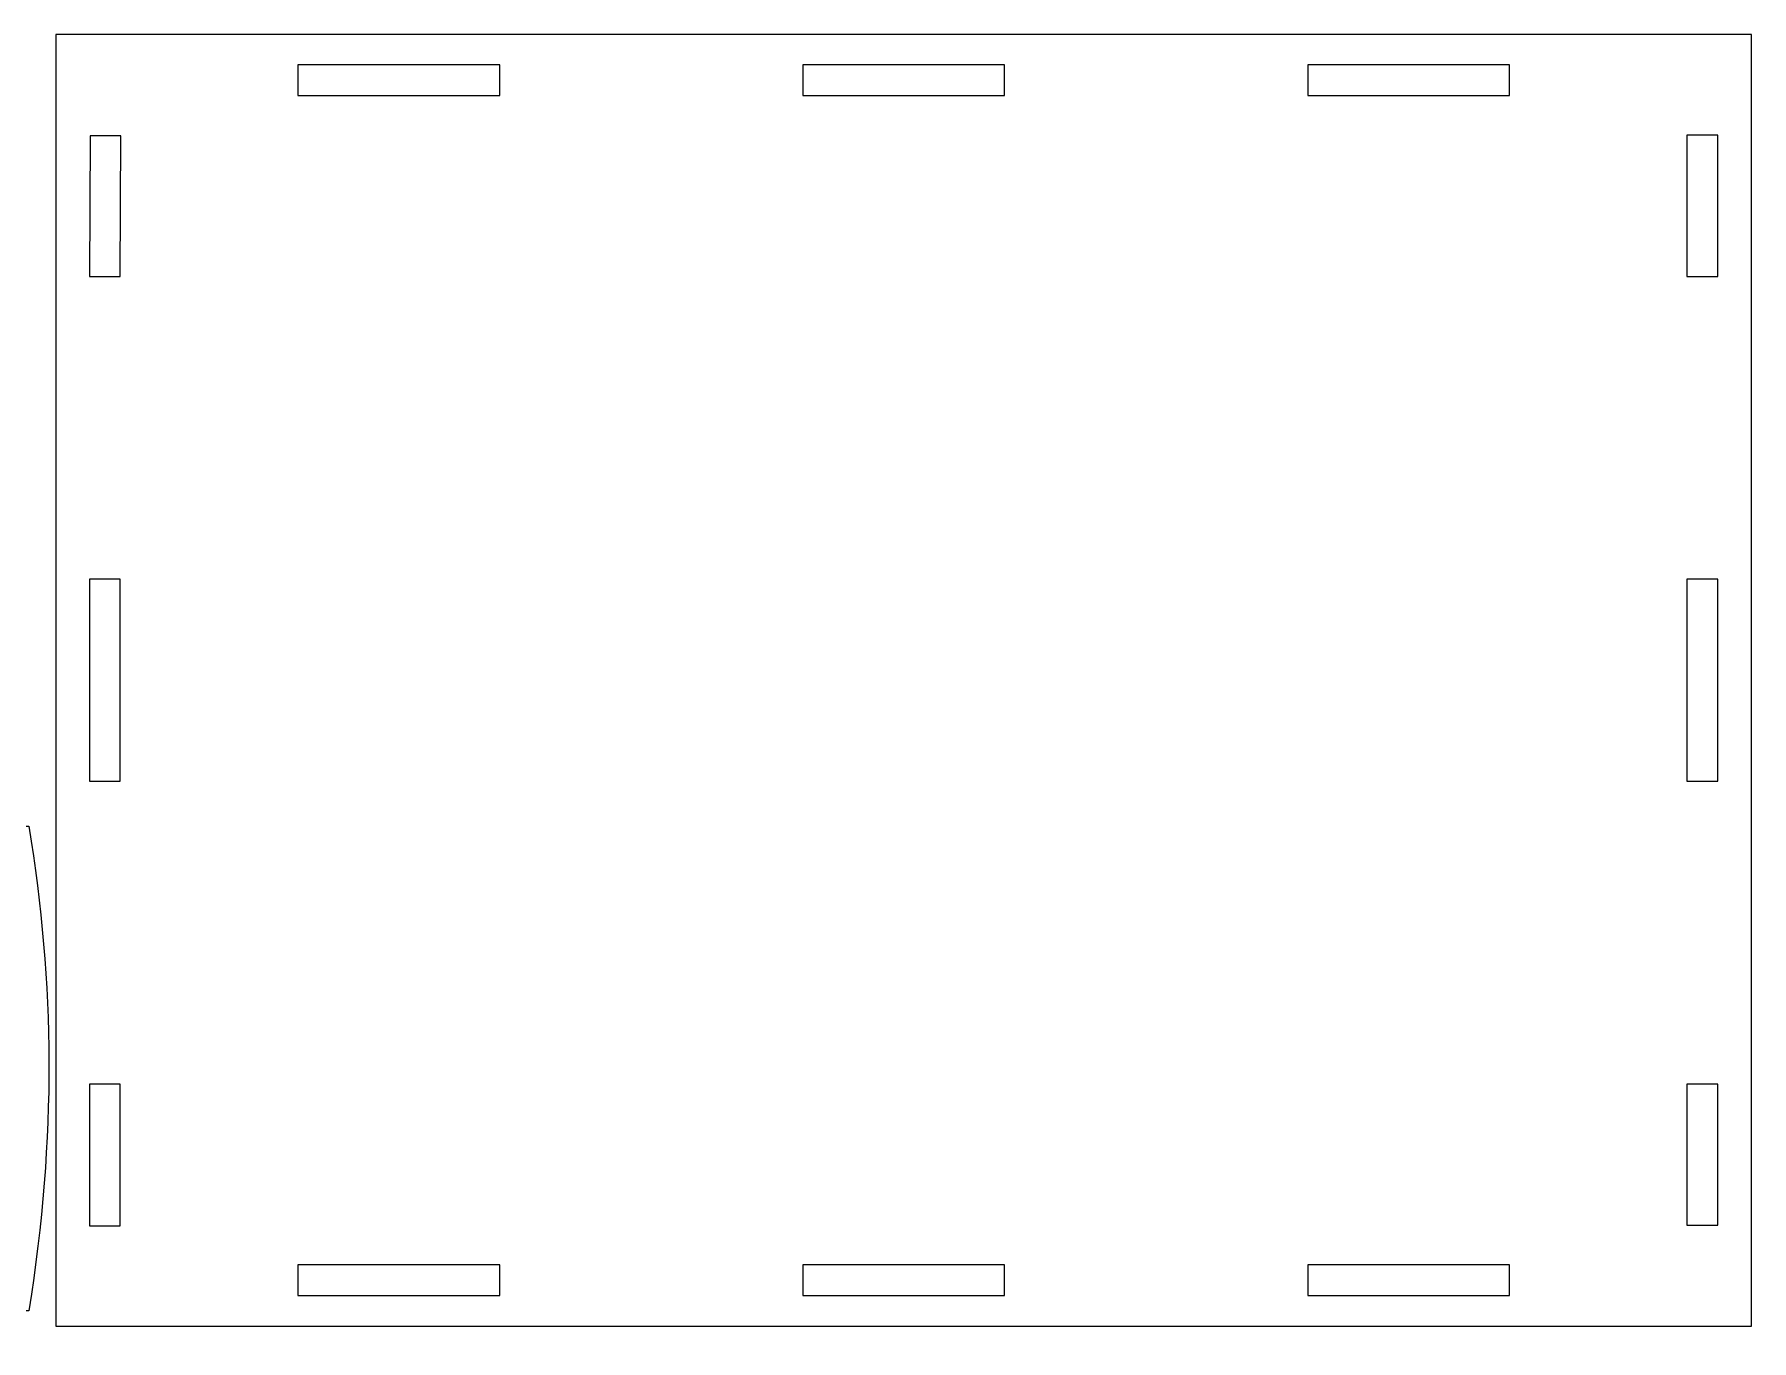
# Model space of a CAD drawing. Header units: millimetres. Extents: x -104 to 608, y -149 to 152.
# Drawn here: x 113.9 to 326.6, y -148.9 to 12.9 of the extents above; entities that cross this region are included whole.
import ezdxf

# ---------------------------------------------------------------- set-up
doc = ezdxf.new("R2010")
doc.units = ezdxf.units.MM
doc.header["$MEASUREMENT"] = 0
doc.layers.add('layer 1', color=7, linetype='Continuous')

msp = doc.modelspace()

# ---------------------------------------------------------------- linework, layer by layer
at = {"layer": 'layer 1', "color": 230, "lineweight": 9}
for points in [[(116.6029, 12.9139), (116.6029, 12.9139), (326.6029, 12.9139), (326.6029, 12.9139), (326.6029, 12.9139), (326.6029, 12.9139), (326.6029, -147.0861), (326.6029, -147.0861), (326.6029, -147.0861), (326.6029, -147.0861), (116.6029, -147.0861), (116.6029, -147.0861), (116.6029, -147.0861), (116.6029, -147.0861), (116.6029, 12.9139), (116.6029, 12.9139)], [(146.579, 5.3451), (146.579, 5.3451), (146.579, 9.1451), (146.579, 9.1451), (146.579, 9.1451), (146.579, 9.1451), (171.5791, 9.1451), (171.5791, 9.1451), (171.5791, 9.1451), (171.5791, 9.1451), (171.5791, 5.3451), (171.5791, 5.3451), (171.5791, 5.3451), (171.5791, 5.3451), (146.579, 5.3451), (146.579, 5.3451)], [(209.1029, 5.3451), (209.1029, 5.3451), (209.1029, 9.1451), (209.1029, 9.1451), (209.1029, 9.1451), (209.1029, 9.1451), (234.103, 9.1451), (234.103, 9.1451), (234.103, 9.1451), (234.103, 9.1451), (234.103, 5.3451), (234.103, 5.3451), (234.103, 5.3451), (234.103, 5.3451), (209.1029, 5.3451), (209.1029, 5.3451)], [(271.6267, 5.3451), (271.6267, 5.3451), (271.6267, 9.1451), (271.6267, 9.1451), (271.6267, 9.1451), (271.6267, 9.1451), (296.6268, 9.1451), (296.6268, 9.1451), (296.6268, 9.1451), (296.6268, 9.1451), (296.6268, 5.3451), (296.6268, 5.3451), (296.6268, 5.3451), (296.6268, 5.3451), (271.6267, 5.3451), (271.6267, 5.3451)], [(120.8763, 0.3465), (120.8763, 0.3465), (124.6763, 0.3465), (124.6763, 0.3465), (124.6763, 0.3465), (124.6763, 0.3465), (124.5717, -17.0623), (124.5717, -17.0623), (124.5717, -17.0623), (124.5717, -17.0623), (120.7717, -17.0623), (120.7717, -17.0623), (120.7717, -17.0623), (120.7717, -17.0623), (120.8763, 0.3465), (120.8763, 0.3465)], [(318.596, 0.4405), (318.596, 0.4405), (322.396, 0.4405), (322.396, 0.4405), (322.396, 0.4405), (322.396, 0.4405), (322.396, -17.0623), (322.396, -17.0623), (322.396, -17.0623), (322.396, -17.0623), (318.596, -17.0623), (318.596, -17.0623), (318.596, -17.0623), (318.596, -17.0623), (318.596, 0.4405), (318.596, 0.4405)], [(120.7717, -54.5861), (120.7717, -54.5861), (124.5717, -54.5861), (124.5717, -54.5861), (124.5717, -54.5861), (124.5717, -54.5861), (124.5717, -79.5862), (124.5717, -79.5862), (124.5717, -79.5862), (124.5717, -79.5862), (120.7717, -79.5862), (120.7717, -79.5862), (120.7717, -79.5862), (120.7717, -79.5862), (120.7717, -54.5861), (120.7717, -54.5861)], [(318.596, -54.5861), (318.596, -54.5861), (322.396, -54.5861), (322.396, -54.5861), (322.396, -54.5861), (322.396, -54.5861), (322.396, -79.5862), (322.396, -79.5862), (322.396, -79.5862), (322.396, -79.5862), (318.596, -79.5862), (318.596, -79.5862), (318.596, -79.5862), (318.596, -79.5862), (318.596, -54.5861), (318.596, -54.5861)], [(120.7717, -117.1099), (120.7717, -117.1099), (124.5717, -117.1099), (124.5717, -117.1099), (124.5717, -117.1099), (124.5717, -117.1099), (124.5717, -134.6651), (124.5717, -134.6651), (124.5717, -134.6651), (124.5717, -134.6651), (120.7717, -134.6651), (120.7717, -134.6651), (120.7717, -134.6651), (120.7717, -134.6651), (120.7717, -117.1099), (120.7717, -117.1099)], [(318.596, -117.1099), (318.596, -117.1099), (322.396, -117.1099), (322.396, -117.1099), (322.396, -117.1099), (322.396, -117.1099), (322.396, -134.5711), (322.396, -134.5711), (322.396, -134.5711), (322.396, -134.5711), (318.596, -134.5711), (318.596, -134.5711), (318.596, -134.5711), (318.596, -134.5711), (318.596, -117.1099), (318.596, -117.1099)], [(146.579, -143.3216), (146.579, -143.3216), (146.579, -139.5216), (146.579, -139.5216), (146.579, -139.5216), (146.579, -139.5216), (171.5791, -139.5216), (171.5791, -139.5216), (171.5791, -139.5216), (171.5791, -139.5216), (171.5791, -143.3216), (171.5791, -143.3216), (171.5791, -143.3216), (171.5791, -143.3216), (146.579, -143.3216), (146.579, -143.3216)], [(209.1029, -143.3216), (209.1029, -143.3216), (209.1029, -139.5216), (209.1029, -139.5216), (209.1029, -139.5216), (209.1029, -139.5216), (234.103, -139.5216), (234.103, -139.5216), (234.103, -139.5216), (234.103, -139.5216), (234.103, -143.3216), (234.103, -143.3216), (234.103, -143.3216), (234.103, -143.3216), (209.1029, -143.3216), (209.1029, -143.3216)], [(271.6267, -143.3216), (271.6267, -143.3216), (271.6267, -139.5216), (271.6267, -139.5216), (271.6267, -139.5216), (271.6267, -139.5216), (296.6268, -139.5216), (296.6268, -139.5216), (296.6268, -139.5216), (296.6268, -139.5216), (296.6268, -143.3216), (296.6268, -143.3216), (296.6268, -143.3216), (296.6268, -143.3216), (271.6267, -143.3216), (271.6267, -143.3216)]]:
    msp.add_open_spline(points, degree=3, knots=[0, 0, 0, 0, 0.2, 0.2, 0.2, 0.2, 0.4, 0.4, 0.4, 0.4, 0.6, 0.6, 0.6, 0.6, 1, 1, 1, 1], dxfattribs=at)
at = {"layer": 'layer 1', "color": 30, "lineweight": 20}
msp.add_open_spline([(17.3445, -85.1807), (52.1, -85.1807), (78.5128, -85.1807), (113.2683, -85.1807), (113.2683, -85.1807), (116.4433, -104.7839), (116.7079, -123.461), (113.2683, -145.1808), (113.2683, -145.1808), (113.2683, -145.1808), (83.2651, -145.1808), (83.2651, -145.1808), (83.2651, -145.1808), (83.2651, -145.1808), (83.2651, -148.896), (83.2651, -148.896), (83.2651, -148.896), (83.2651, -148.896), (58.265, -148.896), (58.265, -148.896), (58.265, -148.896), (58.265, -148.896), (58.265, -145.1808), (58.265, -145.1808), (58.265, -145.1808), (58.265, -145.1808), (20.7413, -145.1808), (20.7413, -145.1808), (20.7413, -145.1808), (20.7413, -145.1808), (20.7413, -148.896), (20.7413, -148.896), (20.7413, -148.896), (20.7413, -148.896), (-4.2588, -148.896), (-4.2588, -148.896), (-4.2588, -148.896), (-4.2588, -148.896), (-4.2588, -145.1808), (-4.2588, -145.1808), (-4.2588, -145.1808), (-4.2588, -145.1808), (-41.7826, -145.1808), (-41.7826, -145.1808), (-41.7826, -145.1808), (-41.7826, -145.1808), (-41.7826, -148.896), (-41.7826, -148.896), (-41.7826, -148.896), (-41.7826, -148.896), (-66.7827, -148.896), (-66.7827, -148.896), (-66.7827, -148.896), (-66.7827, -148.896), (-66.7827, -145.1808), (-66.7827, -145.1808), (-66.7827, -145.1808), (-76.7657, -145.1808), (-86.7487, -145.1808), (-96.7317, -145.1808), (-96.7317, -145.1808), (-100.039, -125.1146), (-99.9212, -105.2058), (-96.7317, -85.1807), (-96.7317, -85.1807), (-61.4872, -85.1807), (-36.0076, -85.1807), (-0.7631, -85.1807)], degree=3, knots=[0, 0, 0, 0, 0.05555556, 0.05555556, 0.05555556, 0.05555556, 0.11111111, 0.11111111, 0.11111111, 0.11111111, 0.16666667, 0.16666667, 0.16666667, 0.16666667, 0.22222222, 0.22222222, 0.22222222, 0.22222222, 0.27777778, 0.27777778, 0.27777778, 0.27777778, 0.33333333, 0.33333333, 0.33333333, 0.33333333, 0.38888889, 0.38888889, 0.38888889, 0.38888889, 0.44444444, 0.44444444, 0.44444444, 0.44444444, 0.5, 0.5, 0.5, 0.5, 0.55555556, 0.55555556, 0.55555556, 0.55555556, 0.61111111, 0.61111111, 0.61111111, 0.61111111, 0.66666667, 0.66666667, 0.66666667, 0.66666667, 0.72222222, 0.72222222, 0.72222222, 0.72222222, 0.77777778, 0.77777778, 0.77777778, 0.77777778, 0.83333333, 0.83333333, 0.83333333, 0.83333333, 0.88888889, 0.88888889, 0.88888889, 0.88888889, 1, 1, 1, 1], dxfattribs=at)

doc.saveas('drawing.dxf')
